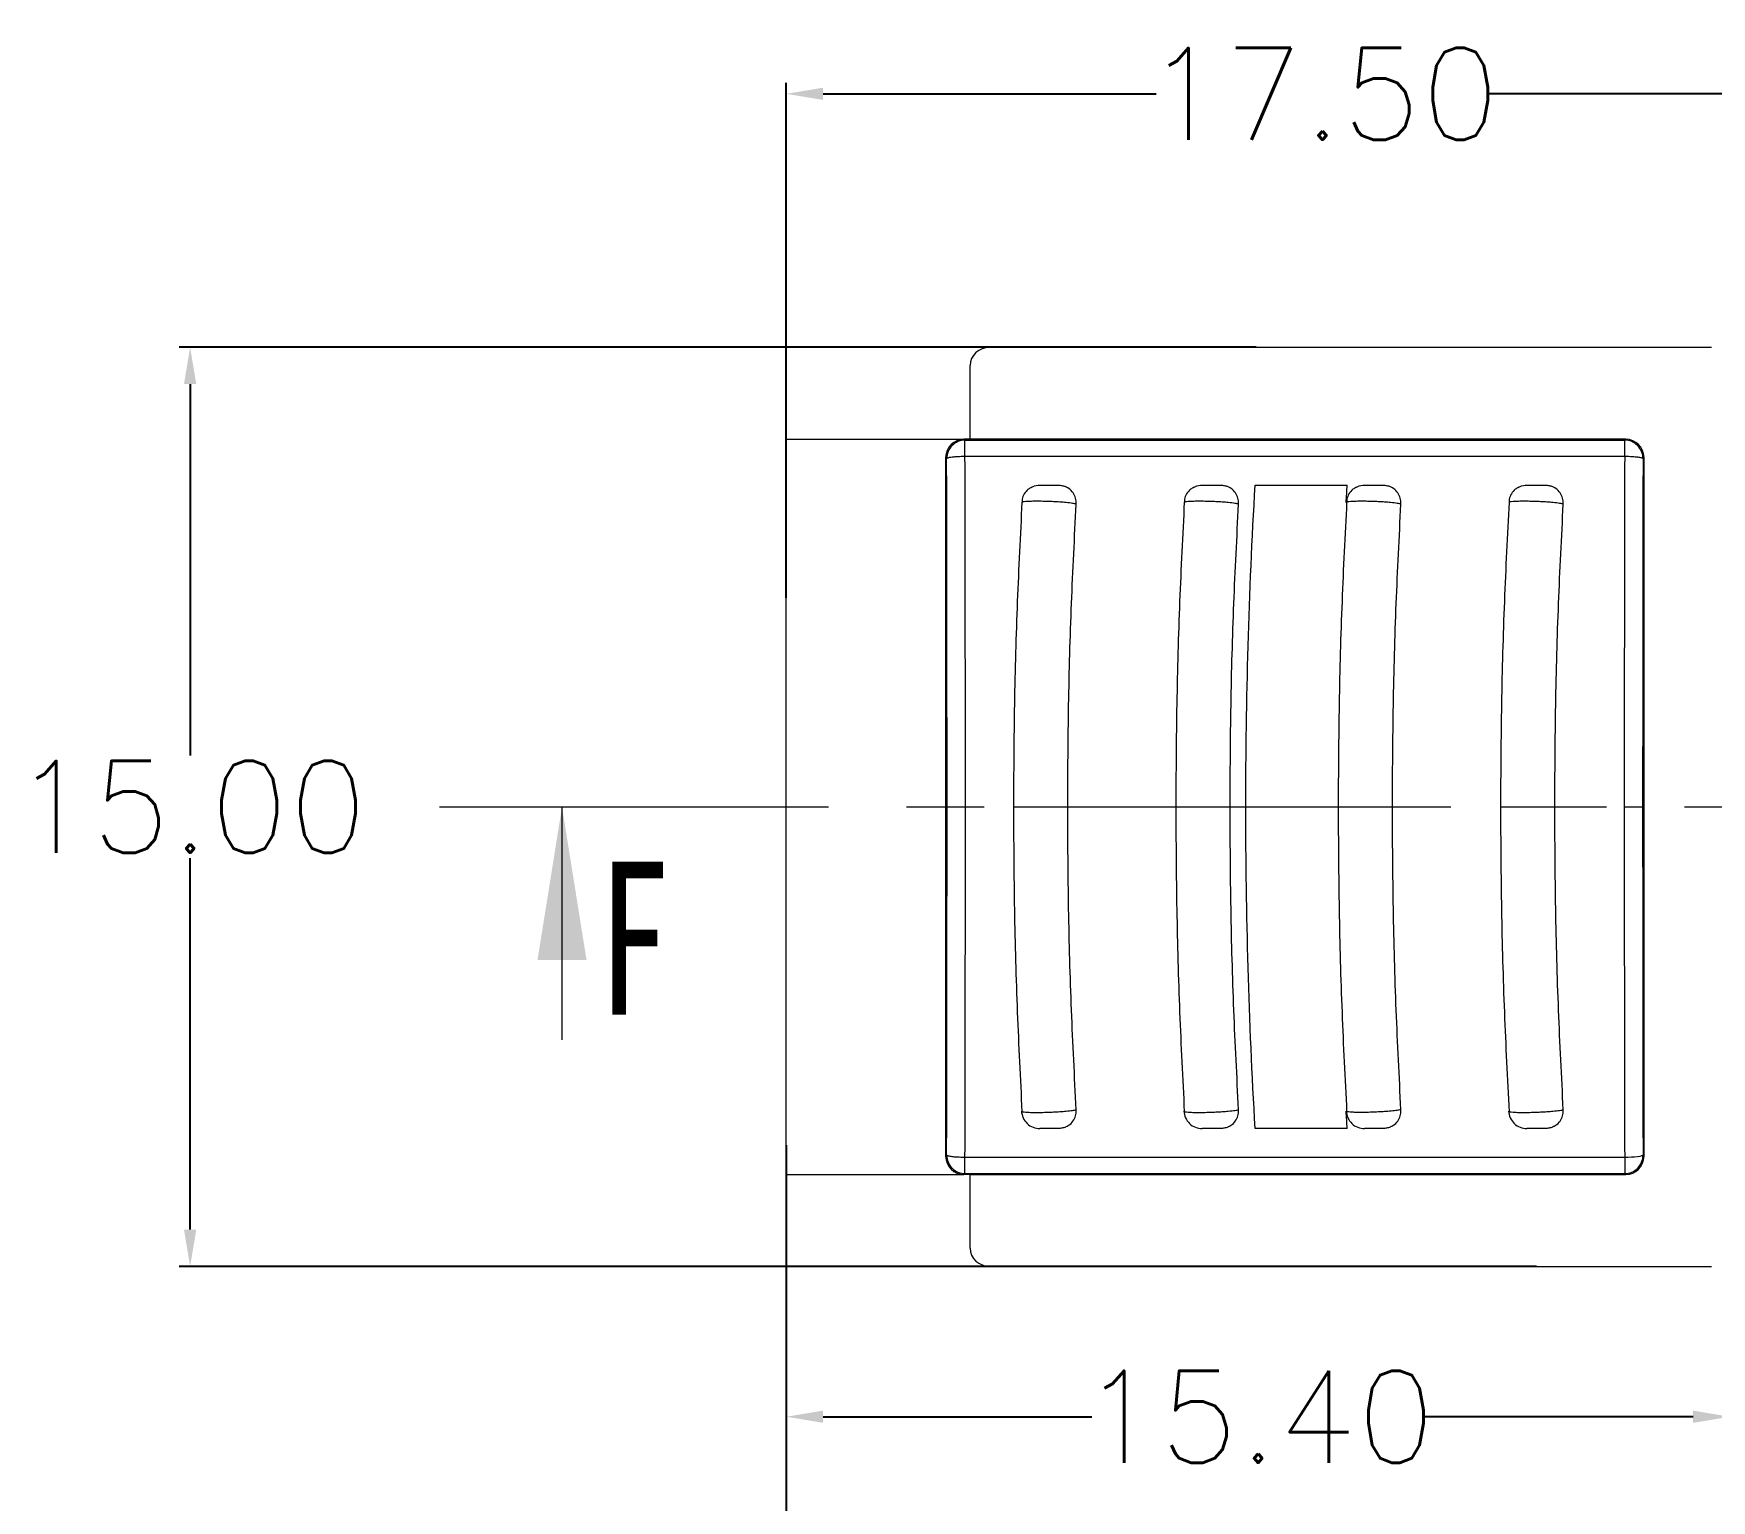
# Model space of a CAD drawing. Header units: inches. Extents: x 1474 to 3696, y 573 to 1061.
# Drawn here: x 3550.85 to 3578.24, y 653.71 to 677.64 of the extents above; entities that cross this region are included whole.
import ezdxf

# ---------------------------------------------------------------- set-up
doc = ezdxf.new("R2010")
doc.units = ezdxf.units.IN
doc.linetypes.add('CENTER', pattern=[10.16, 6.35, -1.27, 1.27, -1.27])
doc.styles.add('SLDTEXTSTYLE6', font='TXT', dxfattribs={"width": 0.7})
doc.styles.get("Standard").update_dxf_attribs({"font": 'txt', "bigfont": 'gbcbig.shx'})
doc.dimstyles.new('2', dxfattribs={"dimtxt": 1.5, "dimasz": 0.6, "dimexe": 0.18, "dimexo": 0.0625, "dimgap": 0.09, "dimtad": 0, "dimtih": 1, "dimtoh": 1, "dimzin": 0, "dimdsep": 46, "dimtxsty": 'Standard', "dimcen": 0, "dimadec": 0, "dimazin": 2, "dimtfac": 1, "dimtofl": 0, "dimtmove": 0, "dimatfit": 3, "dimfxl": 0, "dimtolj": 1, "dimtzin": 0, "dimarcsym": 0})

# ---------------------------------------------------------------- blocks, each defined once
blk = doc.blocks.new('*D171')
at = {"color": 0, "lineweight": -2, "transparency": 16777216}
for p, q in [((3563.139, 658.963), (3563.139, 649.045)), ((3586.739, 659.063), (3586.739, 649.045)), ((3563.739, 649.225), (3571.284, 649.225)), ((3586.139, 649.225), (3577.214, 649.225))]:
    blk.add_line(p, q, dxfattribs=at)
at = {"color": 0, "transparency": 16777216}
for points in [[(3563.739, 649.325), (3563.739, 649.125), (3563.139, 649.225)], [(3586.139, 649.325), (3586.139, 649.125), (3586.739, 649.225)]]:
    blk.add_solid(points, dxfattribs=at)
at = {"layer": 'Defpoints', "color": 0, "transparency": 16777216}
for p in [(3563.139, 659.026), (3586.739, 659.126), (3586.739, 649.225)]:
    blk.add_point(p, dxfattribs=at)
at = {"color": 0, "transparency": 16777216, "insert": (3574.249, 649.225), "char_height": 1.5, "attachment_point": 5}
blk.add_mtext('\\A1;23.60', dxfattribs=at)
blk = doc.blocks.new('*D172')
at = {"color": 0, "lineweight": -2, "transparency": 16777216}
for p, q in [((3570.808, 672.526), (3553.228, 672.526)), ((3553.408, 671.926), (3553.408, 665.866)), ((3553.408, 658.126), (3553.408, 664.186)), ((3575.384, 657.526), (3553.228, 657.526))]:
    blk.add_line(p, q, dxfattribs=at)
at = {"color": 0, "transparency": 16777216}
for points in [[(3553.308, 671.926), (3553.508, 671.926), (3553.408, 672.526)], [(3553.308, 658.126), (3553.508, 658.126), (3553.408, 657.526)]]:
    blk.add_solid(points, dxfattribs=at)
at = {"layer": 'Defpoints', "color": 0, "transparency": 16777216}
for p in [(3553.408, 672.526), (3570.871, 672.526), (3575.446, 657.526)]:
    blk.add_point(p, dxfattribs=at)
at = {"color": 0, "transparency": 16777216, "insert": (3553.408, 665.026), "char_height": 1.5, "attachment_point": 5}
blk.add_mtext('\\A1;15.00', dxfattribs=at)
blk = doc.blocks.new('*D173')
at = {"color": 0, "lineweight": -2, "transparency": 16777216}
for p, q in [((3563.139, 659.504), (3563.139, 654.893)), ((3578.539, 658.338), (3578.539, 654.893)), ((3563.739, 655.073), (3568.124, 655.073)), ((3577.939, 655.073), (3573.554, 655.073))]:
    blk.add_line(p, q, dxfattribs=at)
at = {"color": 0, "transparency": 16777216}
for points in [[(3563.739, 655.173), (3563.739, 654.973), (3563.139, 655.073)], [(3577.939, 655.173), (3577.939, 654.973), (3578.539, 655.073)]]:
    blk.add_solid(points, dxfattribs=at)
at = {"layer": 'Defpoints', "color": 0, "transparency": 16777216}
for p in [(3563.139, 659.566), (3578.539, 658.4), (3578.539, 655.073)]:
    blk.add_point(p, dxfattribs=at)
at = {"color": 0, "transparency": 16777216, "insert": (3570.839, 655.073), "char_height": 1.5, "attachment_point": 5}
blk.add_mtext('\\A1;15.40', dxfattribs=at)
blk = doc.blocks.new('*D174')
at = {"color": 0, "lineweight": -2, "transparency": 16777216}
for p, q in [((3563.139, 659.504), (3563.139, 652.197)), ((3584.139, 658.263), (3584.139, 652.197)), ((3563.739, 652.377), (3571.049, 652.377)), ((3583.539, 652.377), (3576.229, 652.377))]:
    blk.add_line(p, q, dxfattribs=at)
at = {"color": 0, "transparency": 16777216}
for points in [[(3563.739, 652.477), (3563.739, 652.277), (3563.139, 652.377)], [(3583.539, 652.477), (3583.539, 652.277), (3584.139, 652.377)]]:
    blk.add_solid(points, dxfattribs=at)
at = {"layer": 'Defpoints', "color": 0, "transparency": 16777216}
for p in [(3563.139, 659.566), (3584.139, 658.326), (3563.139, 652.377)]:
    blk.add_point(p, dxfattribs=at)
at = {"color": 0, "transparency": 16777216, "insert": (3573.639, 652.377), "char_height": 1.5, "attachment_point": 5}
blk.add_mtext('\\A1;21.00', dxfattribs=at)
blk = doc.blocks.new('*D175')
at = {"color": 0, "lineweight": -2, "transparency": 16777216}
for p, q in [((3563.139, 668.437), (3563.139, 676.841)), ((3580.639, 666.394), (3580.639, 676.841)), ((3563.739, 676.661), (3569.174, 676.661)), ((3580.039, 676.661), (3574.604, 676.661))]:
    blk.add_line(p, q, dxfattribs=at)
at = {"color": 0, "transparency": 16777216}
for points in [[(3563.739, 676.761), (3563.739, 676.561), (3563.139, 676.661)], [(3580.039, 676.761), (3580.039, 676.561), (3580.639, 676.661)]]:
    blk.add_solid(points, dxfattribs=at)
at = {"layer": 'Defpoints', "color": 0, "transparency": 16777216}
for p in [(3563.139, 676.661), (3563.139, 668.374), (3580.639, 666.332)]:
    blk.add_point(p, dxfattribs=at)
at = {"color": 0, "transparency": 16777216, "insert": (3571.889, 676.661), "char_height": 1.5, "attachment_point": 5}
blk.add_mtext('\\A1;17.50', dxfattribs=at)

msp = doc.modelspace()

# ---------------------------------------------------------------- linework, layer by layer
at = {"color": 7, "linetype": 'Continuous', "lineweight": 15}
for p, q in [((3566.463, 672.526), (3578.239, 672.526)), ((3566.139, 671.026), (3566.139, 672.228)), ((3563.139, 659.026), (3563.139, 671.026)), ((3563.139, 671.026), (3566.039, 671.026)), ((3566.055, 671.009), (3566.039, 671.026)), ((3566.139, 671.026), (3566.039, 671.026)), ((3566.055, 670.747), (3566.055, 671.009)), ((3566.055, 671.009), (3576.823, 671.009)), ((3576.839, 671.026), (3566.139, 671.026)), ((3576.823, 671.009), (3576.839, 671.026)), ((3576.823, 670.747), (3576.823, 671.009)), ((3565.739, 670.726), (3565.739, 659.325)), ((3565.739, 670.726), (3565.756, 670.709)), ((3566.055, 670.747), (3576.823, 670.747)), ((3577.123, 670.709), (3577.139, 670.726)), ((3577.139, 659.325), (3577.139, 670.726)), ((3570.791, 670.276), (3572.294, 670.276)), ((3566.977, 660.059), (3566.989, 660.053)), ((3569.627, 660.059), (3569.639, 660.053)), ((3572.289, 660.054), (3572.277, 660.059)), ((3574.927, 660.059), (3574.939, 660.053)), ((3572.294, 659.775), (3570.791, 659.775)), ((3565.756, 659.342), (3565.739, 659.325)), ((3576.823, 659.304), (3566.055, 659.304)), ((3566.055, 659.042), (3566.055, 659.304)), ((3576.823, 659.304), (3576.823, 659.042)), ((3577.123, 659.342), (3577.139, 659.325)), ((3563.139, 659.026), (3566.039, 659.026)), ((3566.039, 659.026), (3566.055, 659.042)), ((3566.139, 659.026), (3566.039, 659.026)), ((3566.055, 659.042), (3576.823, 659.042)), ((3566.139, 659.026), (3576.839, 659.026)), ((3566.139, 657.823), (3566.139, 659.026)), ((3576.823, 659.042), (3576.839, 659.026)), ((3566.463, 657.526), (3578.239, 657.526))]:
    msp.add_line(p, q, dxfattribs=at)
at = {"color": 1, "linetype": 'CENTER', "lineweight": 0}
msp.add_line((3557.478, 665.026), (3591.989, 665.026), dxfattribs=at)
at = {"color": 7, "linetype": 'Continuous', "lineweight": 0}
msp.add_line((3559.478, 661.226), (3559.478, 665.026), dxfattribs=at)
at = {"color": 7, "linetype": 'Continuous', "lineweight": 15}
for centre, start, end in [((3566.056, 670.709), 90.0196, 135.0015), ((3576.823, 670.709), 44.9985, 89.9804), ((3566.056, 670.709), 134.9985, 179.9804), ((3576.823, 670.709), 0.0196, 45.0015), ((3566.056, 659.342), 180.0196, 225.0015), ((3576.823, 659.342), 314.9985, 359.9804), ((3566.056, 659.342), 224.9985, 269.9804), ((3576.823, 659.342), 270.0196, 315.0015)]:
    msp.add_arc(centre, 0.3, start, end, dxfattribs=at)
for centre, major_axis, ratio, start_param, end_param in [((3566.465, 672.225), (-0.326, 0.013), 0.919027, 4.756677, 6.320598), ((3566.039, 670.725), (-0.212, 0.212), 0.999695, 5.497857, 7.068431), ((3576.839, 670.725), (0.212, 0.212), 0.999695, 5.497939, 7.068431), ((3566.039, 659.326), (0.212, 0.212), 0.999695, 2.356347, 3.926921), ((3576.839, 659.326), (-0.212, 0.212), 0.999695, 2.356347, 3.926839), ((3566.465, 657.826), (0.326, 0.013), 0.919027, 3.10418, 4.668101)]:
    msp.add_ellipse(centre, major_axis=major_axis, ratio=ratio, start_param=start_param, end_param=end_param, dxfattribs=at)
for points, knots in [([(3565.756, 670.709), (3565.757, 670.712), (3565.76, 670.717), (3565.777, 670.724), (3565.804, 670.73), (3565.849, 670.737), (3565.919, 670.743), (3565.994, 670.747), (3566.043, 670.747), (3566.055, 670.747)], [0, 0, 0, 0, 0.122284, 0.241377, 0.365382, 0.50059, 0.686932, 0.918584, 1, 1, 1, 1]), ([(3565.762, 665.026), (3565.762, 665.236), (3565.762, 665.657), (3565.762, 666.289), (3565.761, 666.921), (3565.761, 667.552), (3565.76, 668.184), (3565.759, 668.815), (3565.758, 669.447), (3565.757, 670.078), (3565.756, 670.499), (3565.756, 670.709)], [0, 0, 0, 0, 0.110851, 0.221715, 0.332614, 0.44357, 0.554606, 0.665745, 0.777008, 0.888419, 1, 1, 1, 1]), ([(3576.823, 670.747), (3576.835, 670.747), (3576.888, 670.747), (3576.971, 670.742), (3577.055, 670.734), (3577.11, 670.723), (3577.119, 670.714), (3577.123, 670.709)], [0, 0, 0, 0, 0.081602, 0.340594, 0.546345, 0.779324, 1, 1, 1, 1]), ([(3577.123, 670.709), (3577.122, 670.499), (3577.121, 670.078), (3577.12, 669.447), (3577.119, 668.816), (3577.118, 668.184), (3577.118, 667.553), (3577.117, 666.921), (3577.117, 666.289), (3577.116, 665.657), (3577.116, 665.236), (3577.116, 665.026)], [0, 0, 0, 0, 0.111556, 0.222948, 0.334199, 0.445332, 0.556368, 0.66733, 0.778241, 0.889124, 1, 1, 1, 1]), ([(3567.145, 670.241), (3567.125, 670.231), (3567.075, 670.206), (3567.02, 670.135), (3566.987, 670.061), (3566.987, 670.013), (3566.987, 669.997)], [0, 0, 0, 0, 0.217189, 0.53595, 0.846469, 1, 1, 1, 1]), ([(3567.145, 670.241), (3567.152, 670.246), (3567.19, 670.272), (3567.238, 670.274), (3567.277, 670.276)], [0, 0, 0, 0, 0.1777642, 1, 1, 1, 1]), ([(3567.277, 670.276), (3567.278, 670.276), (3567.28, 670.276), (3567.295, 670.276), (3567.319, 670.276), (3567.36, 670.276), (3567.42, 670.276), (3567.497, 670.276), (3567.549, 670.276), (3567.574, 670.276), (3567.576, 670.276), (3567.577, 670.276)], [0, 0, 0, 0, 0.0868371, 0.1674089, 0.2475094, 0.3330284, 0.4955701, 0.6270617, 0.8213731, 0.908935, 1, 1, 1, 1]), ([(3567.577, 670.276), (3567.598, 670.274), (3567.637, 670.272), (3567.675, 670.259), (3567.693, 670.252)], [0, 0, 0, 0, 0.514417, 1, 1, 1, 1]), ([(3567.868, 669.956), (3567.869, 669.985), (3567.871, 670.045), (3567.837, 670.132), (3567.777, 670.208), (3567.72, 670.238), (3567.692, 670.253)], [0, 0, 0, 0, 0.2343243, 0.4866311, 0.7461596, 1, 1, 1, 1]), ([(3569.795, 670.241), (3569.775, 670.231), (3569.725, 670.206), (3569.67, 670.135), (3569.637, 670.061), (3569.637, 670.013), (3569.637, 669.997)], [0, 0, 0, 0, 0.217189, 0.53595, 0.846469, 1, 1, 1, 1]), ([(3569.795, 670.241), (3569.802, 670.246), (3569.84, 670.272), (3569.888, 670.274), (3569.927, 670.276)], [0, 0, 0, 0, 0.177764, 1, 1, 1, 1]), ([(3569.927, 670.276), (3569.928, 670.276), (3569.93, 670.276), (3569.945, 670.276), (3569.969, 670.276), (3570.01, 670.276), (3570.07, 670.276), (3570.147, 670.276), (3570.199, 670.276), (3570.224, 670.276), (3570.226, 670.276), (3570.227, 670.276)], [0, 0, 0, 0, 0.086837, 0.167409, 0.247509, 0.333028, 0.49557, 0.627062, 0.821373, 0.908935, 1, 1, 1, 1]), ([(3570.227, 670.276), (3570.248, 670.274), (3570.287, 670.272), (3570.325, 670.259), (3570.343, 670.252)], [0, 0, 0, 0, 0.514417, 1, 1, 1, 1]), ([(3570.518, 669.956), (3570.519, 669.985), (3570.521, 670.045), (3570.487, 670.132), (3570.427, 670.208), (3570.37, 670.238), (3570.342, 670.253)], [0, 0, 0, 0, 0.234324, 0.486631, 0.74616, 1, 1, 1, 1]), ([(3572.445, 670.241), (3572.425, 670.231), (3572.375, 670.206), (3572.32, 670.135), (3572.287, 670.061), (3572.287, 670.013), (3572.287, 669.997)], [0, 0, 0, 0, 0.217189, 0.53595, 0.846469, 1, 1, 1, 1]), ([(3572.445, 670.241), (3572.452, 670.246), (3572.49, 670.272), (3572.538, 670.274), (3572.577, 670.276)], [0, 0, 0, 0, 0.177764, 1, 1, 1, 1]), ([(3572.577, 670.276), (3572.578, 670.276), (3572.58, 670.276), (3572.595, 670.276), (3572.619, 670.276), (3572.66, 670.276), (3572.72, 670.276), (3572.797, 670.276), (3572.849, 670.276), (3572.874, 670.276), (3572.876, 670.276), (3572.877, 670.276)], [0, 0, 0, 0, 0.0868371, 0.1674089, 0.2475094, 0.3330284, 0.4955701, 0.6270617, 0.8213731, 0.908935, 1, 1, 1, 1]), ([(3572.877, 670.276), (3572.898, 670.274), (3572.937, 670.272), (3572.975, 670.259), (3572.993, 670.252)], [0, 0, 0, 0, 0.514417, 1, 1, 1, 1]), ([(3573.168, 669.956), (3573.169, 669.985), (3573.171, 670.045), (3573.137, 670.132), (3573.077, 670.208), (3573.02, 670.238), (3572.992, 670.253)], [0, 0, 0, 0, 0.234324, 0.486631, 0.74616, 1, 1, 1, 1]), ([(3575.095, 670.241), (3575.075, 670.231), (3575.025, 670.206), (3574.97, 670.135), (3574.937, 670.061), (3574.937, 670.013), (3574.937, 669.997)], [0, 0, 0, 0, 0.2171894, 0.5359504, 0.8464687, 1, 1, 1, 1]), ([(3575.095, 670.241), (3575.102, 670.246), (3575.14, 670.272), (3575.188, 670.274), (3575.227, 670.276)], [0, 0, 0, 0, 0.177764, 1, 1, 1, 1]), ([(3575.227, 670.276), (3575.228, 670.276), (3575.23, 670.276), (3575.245, 670.276), (3575.269, 670.276), (3575.31, 670.276), (3575.37, 670.276), (3575.447, 670.276), (3575.499, 670.276), (3575.524, 670.276), (3575.526, 670.276), (3575.527, 670.276)], [0, 0, 0, 0, 0.086837, 0.167409, 0.247509, 0.333028, 0.49557, 0.627062, 0.821373, 0.908935, 1, 1, 1, 1]), ([(3575.527, 670.276), (3575.548, 670.274), (3575.587, 670.272), (3575.625, 670.259), (3575.643, 670.252)], [0, 0, 0, 0, 0.514417, 1, 1, 1, 1]), ([(3575.818, 669.956), (3575.819, 669.985), (3575.821, 670.045), (3575.787, 670.132), (3575.727, 670.208), (3575.67, 670.238), (3575.642, 670.253)], [0, 0, 0, 0, 0.234324, 0.486631, 0.74616, 1, 1, 1, 1]), ([(3566.985, 669.998), (3566.958, 669.458), (3566.902, 668.363), (3566.856, 666.704), (3566.849, 665.585), (3566.846, 665.026)], [0, 0, 0, 0, 0.326694, 0.663343, 1, 1, 1, 1]), ([(3567.732, 665.026), (3567.735, 665.579), (3567.741, 666.687), (3567.788, 668.335), (3567.843, 669.425), (3567.871, 669.965)], [0, 0, 0, 0, 0.335539, 0.671077, 1, 1, 1, 1]), ([(3569.635, 669.998), (3569.608, 669.458), (3569.552, 668.363), (3569.506, 666.704), (3569.499, 665.585), (3569.496, 665.026)], [0, 0, 0, 0, 0.326694, 0.663343, 1, 1, 1, 1]), ([(3570.382, 665.026), (3570.385, 665.579), (3570.391, 666.687), (3570.438, 668.335), (3570.493, 669.425), (3570.521, 669.965)], [0, 0, 0, 0, 0.3355386, 0.6710775, 1, 1, 1, 1]), ([(3572.285, 669.998), (3572.258, 669.458), (3572.202, 668.363), (3572.156, 666.704), (3572.149, 665.585), (3572.146, 665.026)], [0, 0, 0, 0, 0.326694, 0.663343, 1, 1, 1, 1]), ([(3573.032, 665.026), (3573.035, 665.579), (3573.041, 666.687), (3573.088, 668.335), (3573.143, 669.425), (3573.171, 669.965)], [0, 0, 0, 0, 0.335539, 0.671077, 1, 1, 1, 1]), ([(3574.935, 669.998), (3574.908, 669.458), (3574.852, 668.363), (3574.806, 666.704), (3574.799, 665.585), (3574.796, 665.026)], [0, 0, 0, 0, 0.326694, 0.663343, 1, 1, 1, 1]), ([(3575.682, 665.026), (3575.685, 665.579), (3575.691, 666.687), (3575.738, 668.335), (3575.793, 669.425), (3575.821, 669.965)], [0, 0, 0, 0, 0.335539, 0.671077, 1, 1, 1, 1]), ([(3565.756, 659.342), (3565.756, 659.552), (3565.757, 659.973), (3565.758, 660.604), (3565.759, 661.236), (3565.76, 661.867), (3565.761, 662.499), (3565.761, 663.13), (3565.762, 663.762), (3565.762, 664.394), (3565.762, 664.815), (3565.762, 665.026)], [0, 0, 0, 0, 0.1115806, 0.2229916, 0.3342553, 0.445394, 0.5564302, 0.6673863, 0.7782849, 0.8891486, 1, 1, 1, 1]), ([(3565.762, 665.026), (3565.763, 665.026), (3565.793, 665.026), (3565.91, 665.026), (3565.992, 665.026), (3566.062, 665.026)], [0, 0, 0, 0, 0.5, 0.5, 1, 1, 1, 1]), ([(3566.846, 665.026), (3566.849, 664.466), (3566.856, 663.347), (3566.902, 661.688), (3566.958, 660.593), (3566.985, 660.053)], [0, 0, 0, 0, 0.3366571, 0.6733055, 1, 1, 1, 1]), ([(3567.871, 660.086), (3567.843, 660.626), (3567.788, 661.716), (3567.741, 663.364), (3567.735, 664.472), (3567.732, 665.026)], [0, 0, 0, 0, 0.328923, 0.664461, 1, 1, 1, 1]), ([(3569.496, 665.026), (3569.499, 664.466), (3569.506, 663.347), (3569.552, 661.688), (3569.608, 660.593), (3569.635, 660.053)], [0, 0, 0, 0, 0.336657, 0.673305, 1, 1, 1, 1]), ([(3570.521, 660.086), (3570.493, 660.626), (3570.438, 661.716), (3570.391, 663.364), (3570.385, 664.472), (3570.382, 665.026)], [0, 0, 0, 0, 0.328923, 0.664461, 1, 1, 1, 1]), ([(3572.146, 665.026), (3572.149, 664.466), (3572.156, 663.347), (3572.202, 661.688), (3572.258, 660.593), (3572.285, 660.053)], [0, 0, 0, 0, 0.336667, 0.673326, 1, 1, 1, 1]), ([(3573.171, 660.086), (3573.143, 660.626), (3573.088, 661.716), (3573.041, 663.364), (3573.035, 664.472), (3573.032, 665.026)], [0, 0, 0, 0, 0.328943, 0.664471, 1, 1, 1, 1]), ([(3574.796, 665.026), (3574.799, 664.466), (3574.806, 663.347), (3574.852, 661.688), (3574.908, 660.593), (3574.935, 660.053)], [0, 0, 0, 0, 0.336657, 0.673305, 1, 1, 1, 1]), ([(3575.821, 660.086), (3575.793, 660.626), (3575.738, 661.716), (3575.691, 663.364), (3575.685, 664.472), (3575.682, 665.026)], [0, 0, 0, 0, 0.328923, 0.664461, 1, 1, 1, 1]), ([(3576.816, 665.026), (3576.886, 665.026), (3576.968, 665.026), (3577.085, 665.026), (3577.115, 665.026), (3577.116, 665.026)], [0, 0, 0, 0, 0.5, 0.5, 1, 1, 1, 1]), ([(3577.116, 665.026), (3577.116, 664.815), (3577.116, 664.394), (3577.117, 663.762), (3577.117, 663.13), (3577.118, 662.498), (3577.118, 661.867), (3577.119, 661.235), (3577.12, 660.604), (3577.121, 659.973), (3577.122, 659.552), (3577.123, 659.342)], [0, 0, 0, 0, 0.110878, 0.221762, 0.332674, 0.443637, 0.554673, 0.665805, 0.777056, 0.888446, 1, 1, 1, 1]), ([(3566.977, 660.059), (3566.982, 659.983), (3567.016, 659.91), (3567.126, 659.805), (3567.201, 659.775), (3567.277, 659.775)], [0, 0, 0, 0, 0.5, 0.5, 1, 1, 1, 1]), ([(3567.708, 659.809), (3567.729, 659.82), (3567.779, 659.845), (3567.835, 659.916), (3567.871, 660.004), (3567.87, 660.065), (3567.869, 660.095)], [0, 0, 0, 0, 0.193679, 0.473822, 0.746688, 1, 1, 1, 1]), ([(3569.627, 660.059), (3569.632, 659.983), (3569.666, 659.91), (3569.776, 659.805), (3569.851, 659.775), (3569.927, 659.775)], [0, 0, 0, 0, 0.5, 0.5, 1, 1, 1, 1]), ([(3570.358, 659.809), (3570.379, 659.82), (3570.429, 659.845), (3570.485, 659.916), (3570.521, 660.004), (3570.52, 660.065), (3570.519, 660.095)], [0, 0, 0, 0, 0.193679, 0.473822, 0.746688, 1, 1, 1, 1]), ([(3572.277, 660.059), (3572.282, 659.983), (3572.316, 659.91), (3572.426, 659.805), (3572.501, 659.775), (3572.577, 659.775)], [0, 0, 0, 0, 0.5, 0.5, 1, 1, 1, 1]), ([(3573.008, 659.809), (3573.029, 659.82), (3573.079, 659.845), (3573.135, 659.916), (3573.171, 660.004), (3573.17, 660.065), (3573.169, 660.095)], [0, 0, 0, 0, 0.193679, 0.473822, 0.746688, 1, 1, 1, 1]), ([(3574.927, 660.059), (3574.932, 659.983), (3574.966, 659.91), (3575.076, 659.805), (3575.151, 659.775), (3575.227, 659.775)], [0, 0, 0, 0, 0.5, 0.5, 1, 1, 1, 1]), ([(3575.658, 659.809), (3575.679, 659.82), (3575.729, 659.845), (3575.785, 659.916), (3575.821, 660.004), (3575.82, 660.065), (3575.819, 660.095)], [0, 0, 0, 0, 0.193679, 0.473822, 0.746688, 1, 1, 1, 1]), ([(3567.577, 659.775), (3567.577, 659.775), (3567.561, 659.775), (3567.506, 659.775), (3567.467, 659.775), (3567.388, 659.775), (3567.349, 659.775), (3567.293, 659.775), (3567.277, 659.775), (3567.277, 659.775)], [0, 0, 0, 0, 0.25, 0.25, 0.5, 0.5, 0.75, 0.75, 1, 1, 1, 1]), ([(3567.709, 659.807), (3567.705, 659.805), (3567.683, 659.792), (3567.638, 659.78), (3567.598, 659.777), (3567.577, 659.775)], [0, 0, 0, 0, 0.110423, 0.555211, 1, 1, 1, 1]), ([(3570.227, 659.775), (3570.227, 659.775), (3570.211, 659.775), (3570.156, 659.775), (3570.117, 659.775), (3570.038, 659.775), (3569.999, 659.775), (3569.943, 659.775), (3569.927, 659.775), (3569.927, 659.775)], [0, 0, 0, 0, 0.25, 0.25, 0.5, 0.5, 0.75, 0.75, 1, 1, 1, 1]), ([(3570.359, 659.807), (3570.355, 659.805), (3570.333, 659.792), (3570.288, 659.78), (3570.248, 659.777), (3570.227, 659.775)], [0, 0, 0, 0, 0.110423, 0.555211, 1, 1, 1, 1]), ([(3572.877, 659.775), (3572.877, 659.775), (3572.861, 659.775), (3572.806, 659.775), (3572.767, 659.775), (3572.688, 659.775), (3572.649, 659.775), (3572.593, 659.775), (3572.577, 659.775), (3572.577, 659.775)], [0, 0, 0, 0, 0.25, 0.25, 0.5, 0.5, 0.75, 0.75, 1, 1, 1, 1]), ([(3573.009, 659.807), (3573.005, 659.805), (3572.983, 659.792), (3572.938, 659.78), (3572.898, 659.777), (3572.877, 659.775)], [0, 0, 0, 0, 0.110423, 0.555211, 1, 1, 1, 1]), ([(3575.527, 659.775), (3575.527, 659.775), (3575.511, 659.775), (3575.456, 659.775), (3575.417, 659.775), (3575.338, 659.775), (3575.299, 659.775), (3575.243, 659.775), (3575.227, 659.775), (3575.227, 659.775)], [0, 0, 0, 0, 0.25, 0.25, 0.5, 0.5, 0.75, 0.75, 1, 1, 1, 1]), ([(3575.659, 659.807), (3575.655, 659.805), (3575.633, 659.792), (3575.588, 659.78), (3575.548, 659.777), (3575.527, 659.775)], [0, 0, 0, 0, 0.110423, 0.555211, 1, 1, 1, 1]), ([(3566.055, 659.304), (3566.043, 659.304), (3565.99, 659.304), (3565.908, 659.309), (3565.824, 659.317), (3565.768, 659.328), (3565.76, 659.337), (3565.756, 659.342)], [0, 0, 0, 0, 0.081602, 0.340594, 0.5463449, 0.7793242, 1, 1, 1, 1]), ([(3577.123, 659.342), (3577.121, 659.333), (3577.091, 659.323), (3576.975, 659.308), (3576.893, 659.304), (3576.823, 659.304)], [0, 0, 0, 0, 0.5, 0.5, 1, 1, 1, 1])]:
    msp.add_open_spline(points, degree=3, knots=knots, dxfattribs=at)
for points in [[(3566.062, 665.026), (3566.062, 666.938), (3566.06, 668.851), (3566.055, 670.747)], [(3576.823, 670.747), (3576.818, 668.85), (3576.816, 666.938), (3576.816, 665.026)], [(3570.791, 659.775), (3570.69, 661.526), (3570.589, 665.026), (3570.69, 668.526), (3570.791, 670.276)], [(3572.277, 669.992), (3572.283, 670.087), (3572.288, 670.181), (3572.294, 670.276)], [(3566.055, 659.304), (3566.06, 661.201), (3566.062, 663.113), (3566.062, 665.026)], [(3576.816, 665.026), (3576.816, 663.113), (3576.818, 661.201), (3576.823, 659.304)], [(3572.294, 659.775), (3572.288, 659.87), (3572.283, 659.964), (3572.277, 660.059)]]:
    msp.add_open_spline(points, degree=3, dxfattribs=at)
at = {"color": 8, "linetype": 'Continuous', "lineweight": 15}
for points, knots in [([(3567.868, 669.965), (3567.867, 669.965), (3567.862, 669.97), (3567.813, 669.979), (3567.719, 669.991), (3567.608, 669.999), (3567.504, 670.005), (3567.4, 670.009), (3567.298, 670.012), (3567.203, 670.012), (3567.117, 670.011), (3567.045, 670.008), (3566.998, 670.003), (3566.991, 669.999), (3566.989, 669.998)], [0, 0, 0, 0, 0.019664, 0.136796, 0.264547, 0.356722, 0.442769, 0.522051, 0.603615, 0.689553, 0.766221, 0.856368, 0.956905, 1, 1, 1, 1]), ([(3570.518, 669.965), (3570.517, 669.965), (3570.512, 669.97), (3570.463, 669.979), (3570.369, 669.991), (3570.258, 669.999), (3570.154, 670.005), (3570.05, 670.009), (3569.948, 670.012), (3569.853, 670.012), (3569.767, 670.011), (3569.695, 670.008), (3569.648, 670.003), (3569.641, 669.999), (3569.639, 669.998)], [0, 0, 0, 0, 0.0196638, 0.1367957, 0.2645472, 0.3567219, 0.4427687, 0.5220513, 0.6036148, 0.6895531, 0.7662214, 0.8563679, 0.9569046, 1, 1, 1, 1]), ([(3573.168, 669.965), (3573.167, 669.965), (3573.162, 669.97), (3573.113, 669.979), (3573.019, 669.991), (3572.908, 669.999), (3572.804, 670.005), (3572.7, 670.009), (3572.598, 670.012), (3572.503, 670.012), (3572.417, 670.011), (3572.345, 670.008), (3572.298, 670.003), (3572.291, 669.999), (3572.289, 669.998)], [0, 0, 0, 0, 0.019664, 0.136796, 0.264547, 0.356722, 0.442769, 0.522051, 0.603615, 0.689553, 0.766221, 0.856368, 0.956905, 1, 1, 1, 1]), ([(3575.818, 669.965), (3575.817, 669.965), (3575.812, 669.97), (3575.763, 669.979), (3575.669, 669.991), (3575.558, 669.999), (3575.454, 670.005), (3575.35, 670.009), (3575.248, 670.012), (3575.153, 670.012), (3575.067, 670.011), (3574.995, 670.008), (3574.948, 670.003), (3574.941, 669.999), (3574.939, 669.998)], [0, 0, 0, 0, 0.019664, 0.136796, 0.264547, 0.356722, 0.442769, 0.522051, 0.603615, 0.689553, 0.766221, 0.856368, 0.956905, 1, 1, 1, 1]), ([(3566.854, 665.026), (3566.858, 665.026), (3566.866, 665.026), (3566.912, 665.026), (3566.97, 665.026), (3567.043, 665.026), (3567.147, 665.026), (3567.289, 665.026), (3567.431, 665.026), (3567.535, 665.026), (3567.608, 665.026), (3567.666, 665.026), (3567.713, 665.026), (3567.72, 665.026), (3567.724, 665.026)], [0, 0, 0, 0, 0.073388, 0.146439, 0.220712, 0.29465, 0.366736, 0.499912, 0.633088, 0.705174, 0.779112, 0.853386, 0.926436, 1, 1, 1, 1]), ([(3569.504, 665.026), (3569.508, 665.026), (3569.516, 665.026), (3569.562, 665.026), (3569.62, 665.026), (3569.693, 665.026), (3569.797, 665.026), (3569.939, 665.026), (3570.081, 665.026), (3570.185, 665.026), (3570.258, 665.026), (3570.316, 665.026), (3570.363, 665.026), (3570.37, 665.026), (3570.374, 665.026)], [0, 0, 0, 0, 0.0733884, 0.1464388, 0.2207119, 0.2946499, 0.366736, 0.4999121, 0.6330883, 0.7051744, 0.7791124, 0.8533855, 0.9264359, 1, 1, 1, 1]), ([(3572.154, 665.026), (3572.158, 665.026), (3572.166, 665.026), (3572.212, 665.026), (3572.27, 665.026), (3572.343, 665.026), (3572.447, 665.026), (3572.589, 665.026), (3572.731, 665.026), (3572.835, 665.026), (3572.908, 665.026), (3572.966, 665.026), (3573.013, 665.026), (3573.02, 665.026), (3573.024, 665.026)], [0, 0, 0, 0, 0.073388, 0.146439, 0.220712, 0.29465, 0.366736, 0.499912, 0.633088, 0.705174, 0.779112, 0.853386, 0.926436, 1, 1, 1, 1]), ([(3574.804, 665.026), (3574.808, 665.026), (3574.816, 665.026), (3574.862, 665.026), (3574.92, 665.026), (3574.993, 665.026), (3575.097, 665.026), (3575.239, 665.026), (3575.381, 665.026), (3575.485, 665.026), (3575.558, 665.026), (3575.616, 665.026), (3575.663, 665.026), (3575.67, 665.026), (3575.674, 665.026)], [0, 0, 0, 0, 0.073388, 0.146439, 0.220712, 0.29465, 0.366736, 0.499912, 0.633088, 0.705174, 0.779112, 0.853386, 0.926436, 1, 1, 1, 1]), ([(3566.989, 660.053), (3566.991, 660.052), (3566.998, 660.048), (3567.045, 660.043), (3567.117, 660.04), (3567.203, 660.039), (3567.298, 660.039), (3567.4, 660.042), (3567.504, 660.046), (3567.608, 660.052), (3567.719, 660.06), (3567.813, 660.072), (3567.862, 660.081), (3567.867, 660.086), (3567.868, 660.086)], [0, 0, 0, 0, 0.043074, 0.143603, 0.233757, 0.310447, 0.396331, 0.477882, 0.557179, 0.643278, 0.735414, 0.863204, 0.980323, 1, 1, 1, 1]), ([(3569.639, 660.053), (3569.641, 660.052), (3569.648, 660.048), (3569.695, 660.043), (3569.767, 660.04), (3569.853, 660.039), (3569.948, 660.039), (3570.05, 660.042), (3570.154, 660.046), (3570.258, 660.052), (3570.369, 660.06), (3570.463, 660.072), (3570.512, 660.081), (3570.517, 660.086), (3570.518, 660.086)], [0, 0, 0, 0, 0.043074, 0.143603, 0.233757, 0.310447, 0.396331, 0.477882, 0.557179, 0.643278, 0.735414, 0.863204, 0.980323, 1, 1, 1, 1]), ([(3573.17, 660.086), (3573.17, 660.086), (3573.163, 660.082), (3573.12, 660.073), (3573.022, 660.061), (3572.91, 660.052), (3572.801, 660.046), (3572.694, 660.041), (3572.592, 660.039), (3572.497, 660.038), (3572.41, 660.04), (3572.34, 660.044), (3572.296, 660.049), (3572.29, 660.053), (3572.289, 660.054)], [0, 0, 0, 0, 0.002651, 0.13663, 0.25796, 0.356627, 0.443648, 0.528138, 0.610095, 0.6895, 0.776012, 0.867088, 0.962646, 1, 1, 1, 1]), ([(3574.939, 660.053), (3574.941, 660.052), (3574.948, 660.048), (3574.995, 660.043), (3575.067, 660.04), (3575.153, 660.039), (3575.248, 660.039), (3575.35, 660.042), (3575.454, 660.046), (3575.558, 660.052), (3575.669, 660.06), (3575.763, 660.072), (3575.812, 660.081), (3575.817, 660.086), (3575.818, 660.086)], [0, 0, 0, 0, 0.043074, 0.143603, 0.233757, 0.310447, 0.396331, 0.477882, 0.557179, 0.643278, 0.735414, 0.863204, 0.980323, 1, 1, 1, 1])]:
    msp.add_open_spline(points, degree=3, knots=knots, dxfattribs=at)
at = {"color": 7, "linetype": 'Continuous', "lineweight": 0}
msp.add_solid([(3559.478, 665.026), (3559.078, 662.526), (3559.878, 662.526)], dxfattribs=at)

# ---------------------------------------------------------------- texts
at = {"color": 7, "linetype": 'Continuous', "insert": (3560.06, 664.133), "char_height": 2.5, "attachment_point": 1, "style": 'SLDTEXTSTYLE6'}
msp.add_mtext('F', dxfattribs=at)

# ---------------------------------------------------------------- dimensions: what is measured, and where the dimension line sits
for base, p1, p2, picture, middle in [((3563.139, 676.661), (3580.639, 666.332), (3563.139, 668.374), '*D175', (3571.889, 676.661)), ((3578.539, 655.073), (3563.139, 659.566), (3578.539, 658.4), '*D173', (3570.839, 655.073)), ((3563.139, 652.377), (3584.139, 658.326), (3563.139, 659.566), '*D174', (3573.639, 652.377))]:
    dim = msp.add_linear_dim(base=base, p1=p1, p2=p2, dimstyle='2')
    dim.commit()
    dim.dimension.update_dxf_attribs({"geometry": picture, "text_midpoint": middle})
dim = msp.add_linear_dim(base=(3553.408, 672.526), p1=(3575.446, 657.526), p2=(3570.871, 672.526), angle=90, dimstyle='2')
dim.commit()
dim.dimension.update_dxf_attribs({"geometry": '*D172', "text_midpoint": (3553.408, 665.026)})
dim = msp.add_linear_dim(base=(3586.739, 649.225), p1=(3563.139, 659.026), p2=(3586.739, 659.126), dimstyle='2')
dim.commit()
dim.dimension.update_dxf_attribs({"geometry": '*D171', "text_midpoint": (3574.249, 649.225), "dimtype": 160})

doc.saveas('drawing.dxf')
